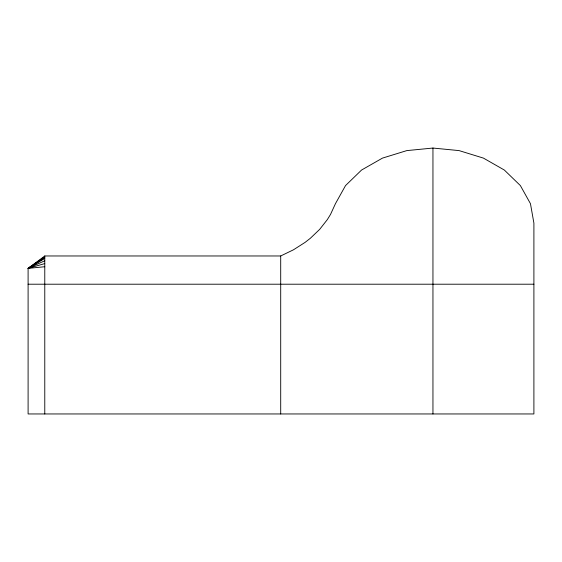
<?xml version="1.0" encoding="UTF-8"?>
<svg xmlns="http://www.w3.org/2000/svg" width="562" height="562" viewBox="0 0 562 562"><rect width="100%" height="100%" fill="white"/><g stroke="black" fill="none" stroke-linecap="round" stroke-linejoin="round"><path stroke-width="0.84" d="M44.777 255.97L28.1 268.369L28.1 413.955L533.9 413.955L533.9 223.107L530.458 203.683L520.377 185.579L504.332 170.033L483.425 158.105L459.077 150.602L432.951 148.045L406.825 150.602L382.476 158.105L361.57 170.033L345.532 185.579L335.444 203.683L330.526 214.41L327.358 219.566L319.68 229.359L310.315 238.302L305.054 242.405L293.49 249.788L280.705 255.97L44.777 255.97L44.777 413.955M44.777 256.813L28.1 268.369L44.777 266.732M44.777 257.628L28.1 268.369L44.777 263.585M44.777 258.443L28.1 268.369L44.777 260.754M28.1 284.21L533.9 284.21M432.951 148.045L432.951 413.955M280.705 255.97L280.705 413.955"/></g></svg>
